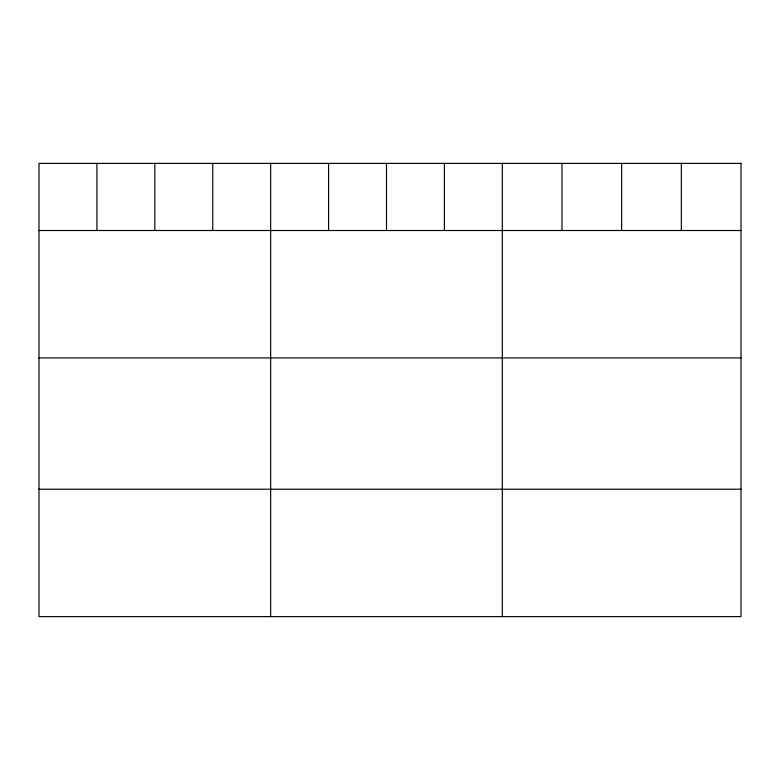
<?xml version="1.0" encoding="UTF-8"?>
<svg xmlns="http://www.w3.org/2000/svg" width="780" height="780" viewBox="0 0 780 780"><rect width="100%" height="100%" fill="white"/><g stroke="black" fill="none" stroke-linecap="round" stroke-linejoin="round"><path stroke-width="1.17" d="M39 230.509L741 230.509M39 357.923L741 357.923M39 489.206L741 489.206M681.33 163.381L681.33 230.509M621.66 163.381L621.66 230.509M561.99 163.381L561.99 230.509M502.32 163.381L502.32 616.619M444.405 163.381L444.405 230.509M386.49 163.381L386.49 230.509M328.575 163.381L328.575 230.509M270.66 163.381L270.66 616.619M212.745 163.381L212.745 230.509M154.83 163.381L154.83 230.509M96.915 163.381L96.915 230.509M741 163.381L39 163.381L39 616.619L741 616.619L741 163.381"/></g></svg>
